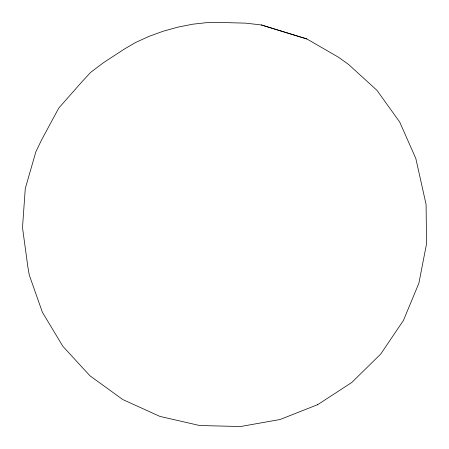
<?xml version="1.0" encoding="UTF-8"?>
<svg xmlns="http://www.w3.org/2000/svg" width="449" height="449" viewBox="0 0 449 449"><rect width="100%" height="100%" fill="white"/><g stroke="black" fill="none" stroke-linecap="round" stroke-linejoin="round"><path stroke-width="0.67" d="M317.712 404.639L351.775 382.486L380.769 353.997L403.449 320.418L418.883 283.218L426.499 244.02L426.095 204.491L415.836 158.531L399.689 122.01L376.891 90.266L348.609 64.488L338.423 57.197L306.863 38.962L261.279 24.948L245.654 23.146L219.707 22.45L207.006 22.613L192.902 24.179L178.04 27.103L163.099 31.256L148.787 36.448L135.761 42.425L124.603 48.902L103.422 62.72L90.58 72.452L81.847 81.886L58.752 108.091L41.544 140.004L35.875 151.751L25.279 188.518L22.501 227.581L27.911 267.284L29.337 275.226L42.397 312.285L62.882 346.336L90.058 375.886L122.852 399.599L159.9 416.397L199.609 425.512L240.462 426.539L280.058 419.512L317.712 404.639L317.348 404.785M306.863 38.962L261.279 24.948"/></g></svg>
